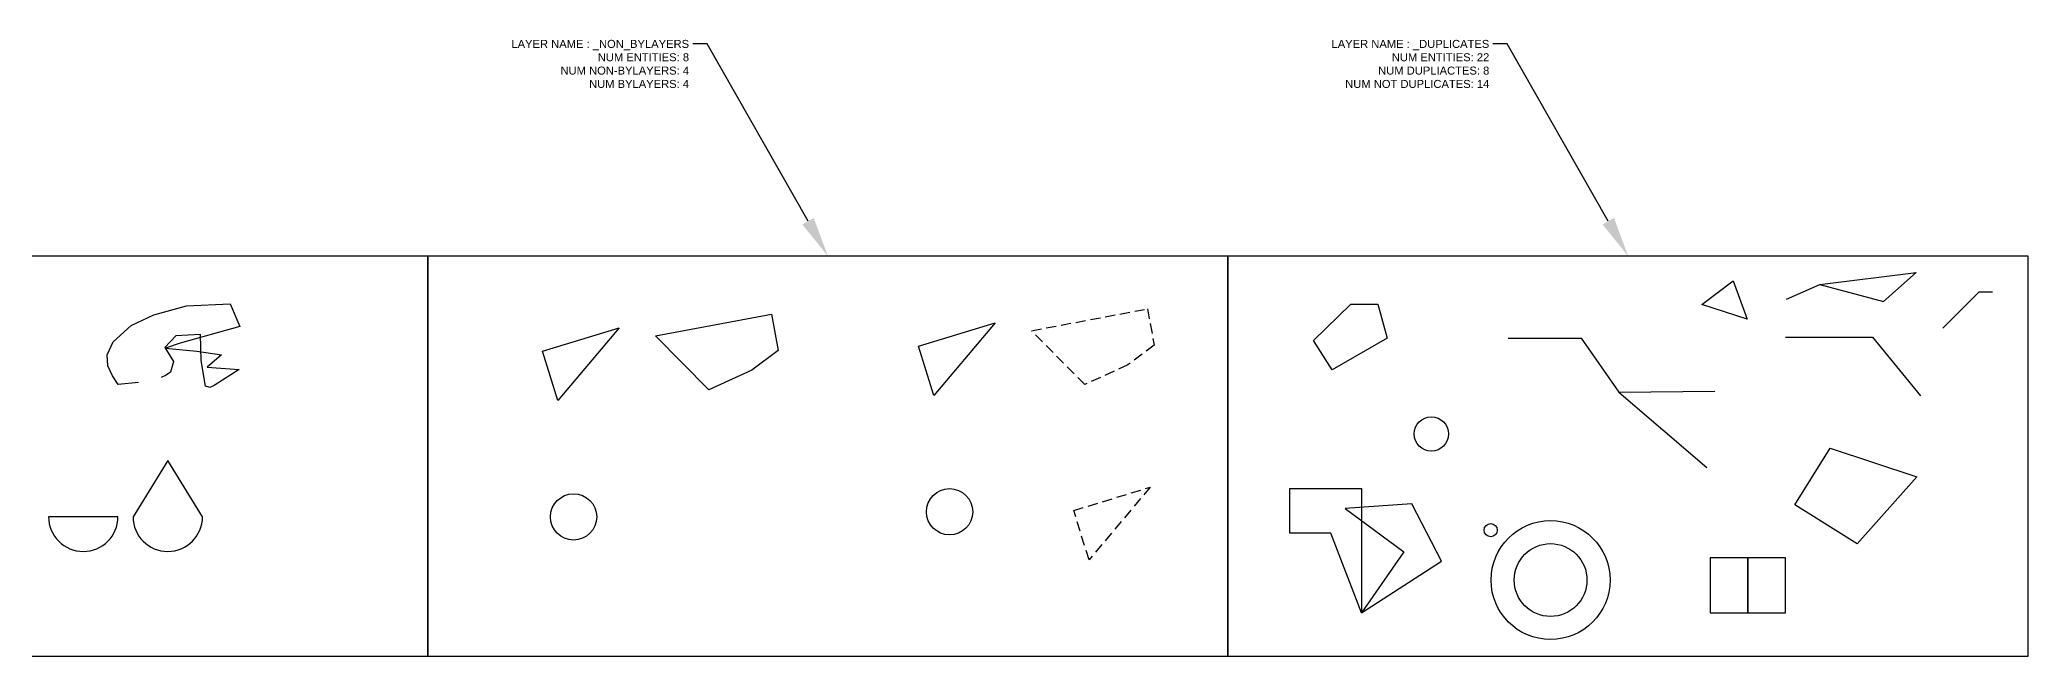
# Model space of a CAD drawing. Header units: feet. Extents: x 0 to 100, y 0 to 15.
# Drawn here: x 50.3 to 100, y 0 to 15.4 of the extents above; entities that cross this region are included whole.
import ezdxf
from ezdxf import colors
from ezdxf.entities.mleader import LeaderData, LeaderLine
from ezdxf.math import Vec2, Vec3

# ---------------------------------------------------------------- set-up
doc = ezdxf.new("R2010")
doc.units = ezdxf.units.FT
doc.header["$MEASUREMENT"] = 0
doc.linetypes.add('DASHED2', pattern=[0.375, 0.25, -0.125])
for name, color, linetype in [('_DUPLICATES', 5, 'Continuous'), ('_NON_BYLAYERS', 4, 'Continuous'), ('_UNCLOSED_LWPOLYLINES', 3, 'Continuous')]:
    doc.layers.add(name, color=color, linetype=linetype)
doc.styles.get("Standard").update_dxf_attribs({"font": 'arial.ttf'})

msp = doc.modelspace()

# ---------------------------------------------------------------- linework, layer by layer
at = {"layer": '_DUPLICATES'}
for points in [[(80, 0), (100, 0), (100, 10), (80, 10)], [(82.602, 7.154), (82.133, 7.888), (83.072, 8.797), (83.747, 8.797), (83.982, 7.947)], [(95.722, 2.812), (94.167, 3.781), (95.051, 5.201), (97.219, 4.485)], [(95.722, 2.812), (94.167, 3.781), (95.051, 5.201), (97.219, 4.485)], [(82.573, 3.076), (81.546, 3.076), (81.546, 4.191), (82.015, 4.191), (82.632, 4.191), (82.984, 4.191), (83.336, 4.191), (83.336, 3.751), (83.336, 2.314), (83.336, 1.081)], [(84.598, 3.81), (82.925, 3.693), (84.393, 2.607), (83.336, 1.081), (85.332, 2.372)], [(92.053, 1.081), (92.993, 1.081), (92.993, 2.46), (92.053, 2.46)], [(92.993, 1.081), (93.932, 1.081), (93.932, 2.46), (92.993, 2.46)]]:
    msp.add_lwpolyline(points, close=True, dxfattribs=at)
for points in [[(93.932, 7.976), (96.104, 7.976), (97.307, 6.509)], [(93.932, 7.976), (96.104, 7.976), (97.307, 6.509)], [(87.005, 7.947), (88.825, 7.947), (89.764, 6.597), (92.171, 6.626)], [(87.005, 7.947), (88.825, 7.947), (89.764, 6.597), (91.965, 4.719)]]:
    msp.add_lwpolyline(points, dxfattribs=at)
for points in [[(93.957, 8.92, 0), (94.791, 9.291, 0), (97.2, 9.587, 0), (96.384, 8.865, 0)], [(93.957, 8.92, 0), (94.791, 9.291, 0), (96.384, 8.865, 0)], [(97.867, 8.198, 0), (98.775, 9.106, 0), (99.108, 9.106, 0)]]:
    msp.add_polyline3d(points, dxfattribs=at)
msp.add_polyline3d([(91.845, 8.791, 0), (92.623, 9.383, 0), (92.975, 8.42, 0)], close=True, dxfattribs=at)
msp.add_polyline3d([(91.845, 8.791, 0), (92.623, 9.383, 0), (92.975, 8.42, 0)], close=True, dxfattribs=at)
for centre, radius in [((85.083, 5.555), 0.428), ((85.083, 5.555), 0.428), ((86.565, 3.15), 0.164), ((88.062, 1.903), 1.486), ((88.062, 1.903), 0.91)]:
    msp.add_circle(centre, radius, dxfattribs=at)
at = {"layer": '_NON_BYLAYERS'}
for points in [[(60, 0), (80, 0), (80, 10), (60, 10)], [(67.022, 6.659), (65.694, 8.005), (68.588, 8.551), (68.76, 7.641), (68.097, 7.15)]]:
    msp.add_lwpolyline(points, close=True, dxfattribs=at)
at = {"layer": '_NON_BYLAYERS', "linetype": 'DASHED2'}
msp.add_lwpolyline([(76.419, 6.787), (75.09, 8.133), (77.985, 8.679), (78.157, 7.769), (77.494, 7.278)], close=True, dxfattribs=at)
at = {"layer": '_NON_BYLAYERS'}
msp.add_lwpolyline([(63.254, 6.386), (62.872, 7.623), (64.783, 8.205), (63.254, 6.386)], dxfattribs=at)
at = {"layer": '_NON_BYLAYERS', "linetype": 'ByBlock'}
msp.add_lwpolyline([(72.651, 6.514), (72.269, 7.751), (74.18, 8.333), (72.651, 6.514)], dxfattribs=at)
at = {"layer": '_NON_BYLAYERS', "color": 1, "linetype": 'DASHED2'}
msp.add_lwpolyline([(76.527, 2.406), (76.145, 3.643), (78.057, 4.225), (76.527, 2.406)], dxfattribs=at)
at = {"layer": '_NON_BYLAYERS'}
msp.add_circle((63.646, 3.482), 0.578, dxfattribs=at)
at = {"layer": '_NON_BYLAYERS', "color": 3}
msp.add_circle((73.043, 3.61), 0.578, dxfattribs=at)
at = {"layer": '_UNCLOSED_LWPOLYLINES'}
msp.add_lwpolyline([(40, 0), (60, 0), (60, 10), (40, 10)], close=True, dxfattribs=at)
msp.add_lwpolyline([(52.772, 6.84), (52.262, 6.786), (52.117, 7.004), (52.007, 7.259), (51.989, 7.532), (52.135, 7.859), (52.59, 8.26), (53.154, 8.533), (53.973, 8.751), (55.066, 8.805), (55.302, 8.241), (53.81, 7.823), (53.445, 7.695), (54.228, 7.623), (54.847, 7.532), (54.483, 7.222), (55.284, 7.168), (54.665, 6.767), (54.556, 6.713), (54.447, 6.749), (54.338, 7.386), (54.319, 8.041), (53.7, 8.005), (53.427, 7.714), (53.646, 7.368), (53.573, 7.095), (53.464, 7.022), (53.336, 6.968)], dxfattribs=at)
for points in [[(52.635, 3.486, 1), (54.371, 3.486), (53.503, 4.888)], [(50.522, 3.486, 1), (52.258, 3.486)]]:
    msp.add_lwpolyline(points, format="xyb", close=True, dxfattribs=at)

# ---------------------------------------------------------------- leaders
ml = msp.add_multileader_mtext('Standard')
ml.set_content('LAYER NAME : _NON_BYLAYERS\\PNUM ENTITIES: 8\\PNUM NON-BYLAYERS: 4\\PNUM BYLAYERS: 4', color=256)
ml.set_leader_properties()
ml.build(insert=Vec2(0, 0))
ml.multileader.update_dxf_attribs({"dogleg_length": 0.36, "arrow_head_size": 1})
ctx = ml.context
ctx.base_point, ctx.char_height, ctx.arrow_head_size, ctx.landing_gap_size, ctx.plane_origin = Vec3(62.035, 15.298), 0.2, 1, 0.09, Vec3(70, 10)
ctx.text_align_type = 2
notes = []
notes.append((ctx, [(0, (1, 1, 0), (66.981, 15.298), (-1, 0), 0.36, [(0, [(70, 10)], 0, [])])]))
ctx.mtext.insert, ctx.mtext.alignment, ctx.mtext.flow_direction = Vec3(66.531, 15.4), 3, 5
ml = msp.add_multileader_mtext('Standard')
ml.set_content('LAYER NAME : _DUPLICATES\\PNUM ENTITIES: 22\\PNUM DUPLIACTES: 8\\PNUM NOT DUPLICATES: 14', color=256)
ml.set_leader_properties()
ml.build(insert=Vec2(0, 0))
ml.multileader.update_dxf_attribs({"dogleg_length": 0.36, "arrow_head_size": 1})
ctx = ml.context
ctx.base_point, ctx.char_height, ctx.arrow_head_size, ctx.landing_gap_size, ctx.plane_origin = Vec3(82.532, 15.298), 0.2, 1, 0.09, Vec3(90, 10)
ctx.text_align_type = 2
notes.append((ctx, [(0, (1, 1, 0), (86.981, 15.298), (-1, 0), 0.36, [(0, [(90, 10)], 0, [])])]))
ctx.mtext.insert, ctx.mtext.alignment, ctx.mtext.flow_direction = Vec3(86.531, 15.4), 3, 5
for ctx, leaders in notes:
    for number, flags, end, landing, length, lines in leaders:
        leader = LeaderData()
        leader.index, (leader.has_last_leader_line, leader.has_dogleg_vector, leader.attachment_direction) = number, flags
        leader.last_leader_point, leader.dogleg_vector, leader.dogleg_length = Vec3(end), Vec3(landing), length
        for number, points, colour, breaks in lines:
            line = LeaderLine()
            line.index, line.vertices, line.color, line.breaks = number, Vec3.list(points), colors.encode_raw_color(colour), breaks
            leader.lines.append(line)
        ctx.leaders.append(leader)

doc.saveas('drawing.dxf')
